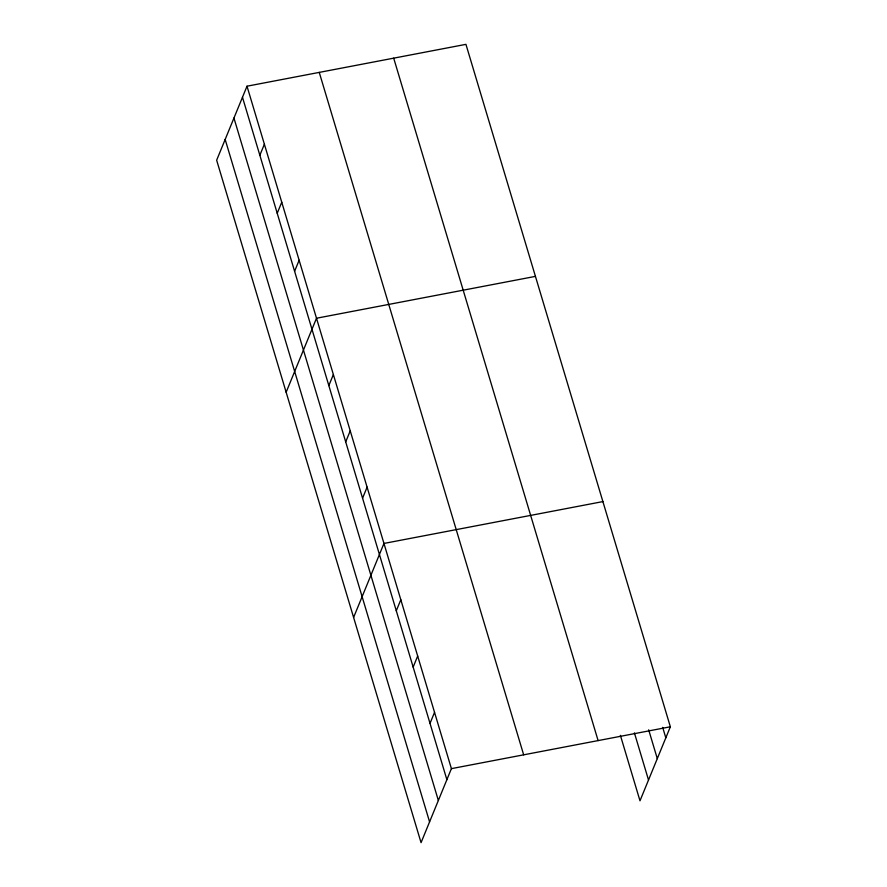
<?xml version="1.0" encoding="UTF-8"?>
<svg xmlns="http://www.w3.org/2000/svg" width="887" height="887" viewBox="0 0 887 887"><rect width="100%" height="100%" fill="white"/><g stroke="black" fill="none" stroke-linecap="round" stroke-linejoin="round"><path stroke-width="1.33" d="M247.007 86.205L216.65 160.214L421.059 842.65L451.405 768.641L247.007 86.205L465.941 44.35L670.35 726.786L639.993 800.795L620.39 735.334M259.847 155.269L264.381 144.215M277.221 213.268L281.756 202.214M294.595 271.278L299.13 260.224M286.146 392.242L316.504 318.233L535.438 276.378M328.833 385.59L333.368 374.536M345.697 441.892L350.232 430.838M362.561 498.195L367.096 487.14M353.603 617.441L383.96 543.443L602.894 501.587M396.289 610.788L400.824 599.734M413.154 667.091L417.677 656.036M430.018 723.393L434.541 712.339M451.405 768.641L670.35 726.786M662.678 727.362L665.815 737.84M648.674 729.813L657.3 758.618M634.405 732.884L648.519 780.017M393.695 58.165L598.104 740.601M319.253 72.39L523.663 754.826M242.473 97.26L446.882 779.695M233.946 118.038L438.355 800.473M225.165 139.436L429.574 821.872"/></g></svg>
